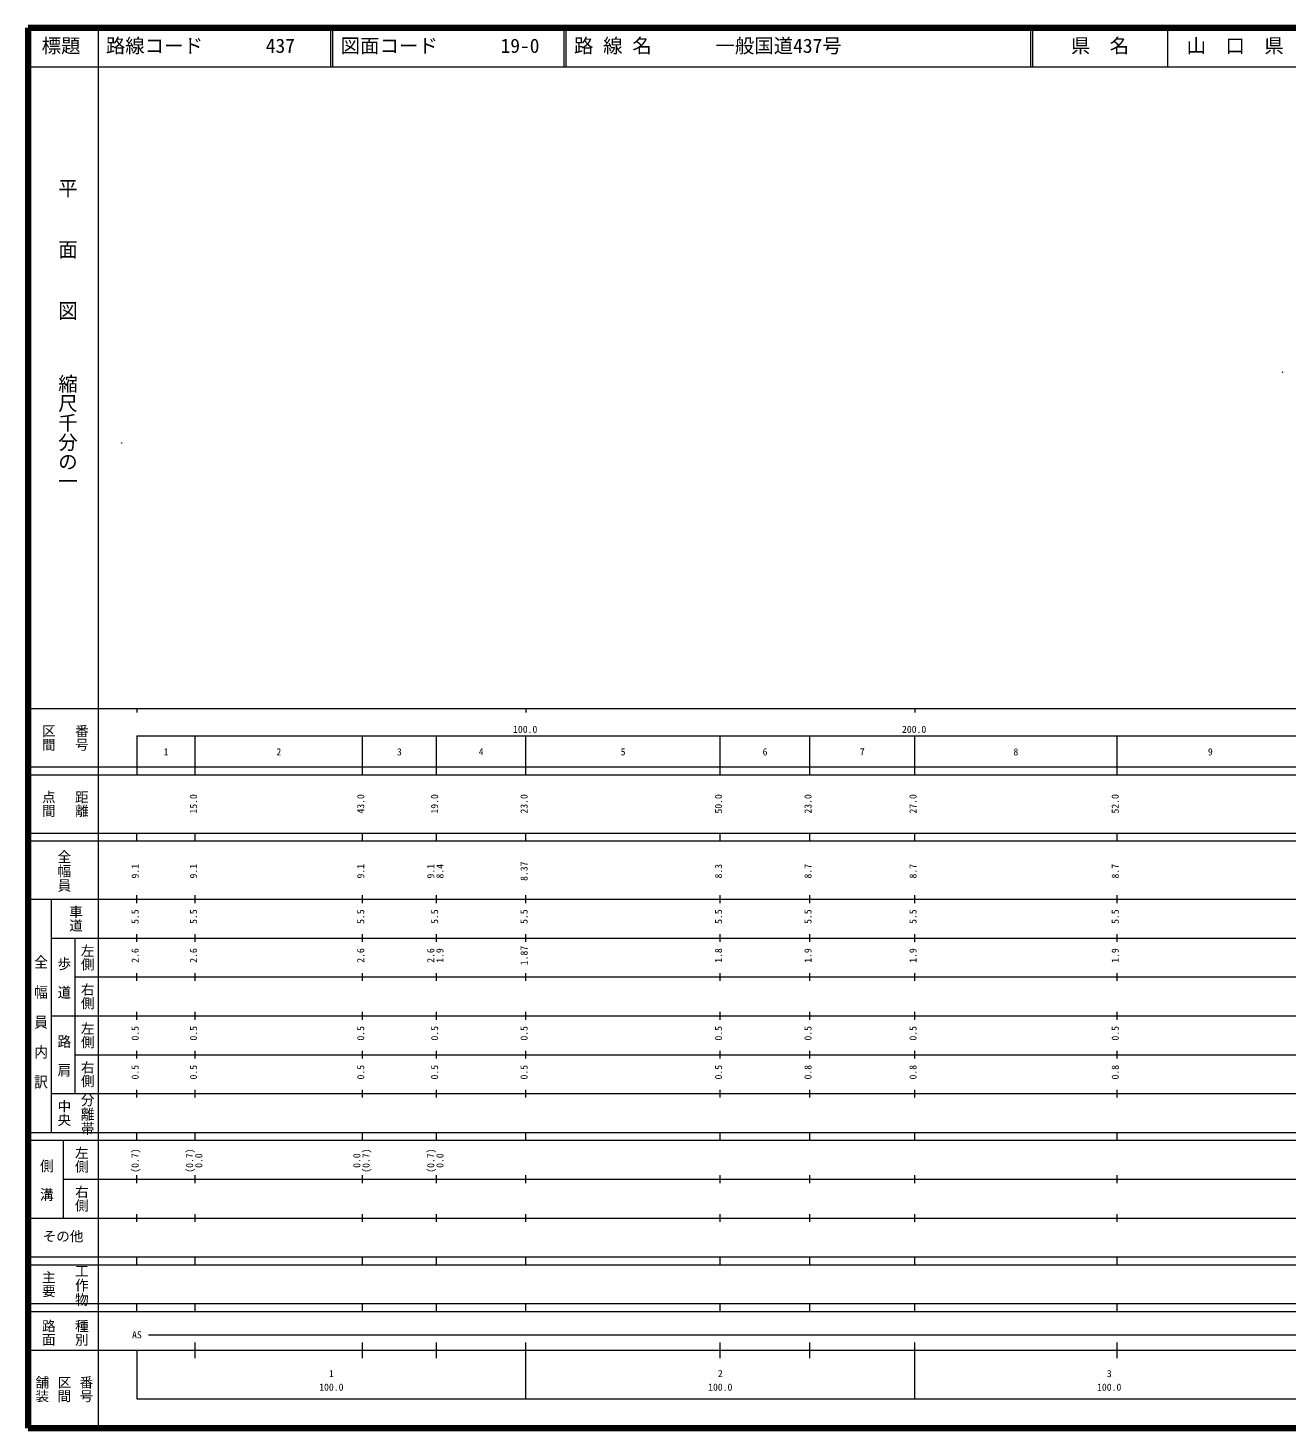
# Model space of a CAD drawing. Units: millimetres on the paper, with parts at other scales. Extents: x 40 to 680, y 20 to 380.
# Drawn here: x 40 to 363.7, y 20 to 380 of the extents above; entities that cross this region are included whole.
import ezdxf
from ezdxf.enums import TextEntityAlignment as Align

# ---------------------------------------------------------------- set-up
doc = ezdxf.new("R2010")
doc.units = ezdxf.units.MM
for name, color, linetype, lineweight in [('M-BMK-HTXT', 7, 'Continuous', 13), ('M-TTL', 2, 'Continuous', 140), ('M-TTL-BAND', 7, 'Continuous', 13), ('M-TTL-LINE', 7, 'Continuous', 13)]:
    doc.layers.add(name, color=color, linetype=linetype, lineweight=lineweight)
doc.layers.add('M-TTL-TXT', color=7, linetype='Continuous')
doc.styles.add('@ＭＳ ゴシック', font='')
doc.styles.add('ＭＳ ゴシック', font='')
doc.styles.get('@ＭＳ ゴシック').set_extended_font_data('@MS Gothic')
doc.styles.get('ＭＳ ゴシック').set_extended_font_data('MS Gothic')

msp = doc.modelspace()

# ---------------------------------------------------------------- linework, layer by layer
at = {"layer": 'M-BMK-HTXT'}
for centre, radius in [((362.519, 291.487), 0.0313), ((362.519, 291.487), 0.025), ((362.519, 291.487), 0.0188), ((362.519, 291.487), 0.0125), ((362.519, 291.487), 0.0063), ((64.091, 273.314), 0.0313), ((64.091, 273.314), 0.025), ((64.091, 273.314), 0.0188), ((64.091, 273.314), 0.0125), ((64.091, 273.314), 0.0063)]:
    msp.add_circle(centre, radius, dxfattribs=at)
at = {"layer": 'M-TTL'}
for p, q in [((40, 380), (40, 20)), ((680, 380), (40, 380)), ((40, 20), (680, 20))]:
    msp.add_line(p, q, dxfattribs=at)
at = {"layer": 'M-TTL-BAND'}
for p, q in [((58, 370), (58, 20)), ((40, 205), (579, 205)), ((68, 205), (68, 204)), ((168, 205), (168, 204)), ((268, 205), (268, 204)), ((68, 198), (579, 198)), ((68, 198), (68, 188)), ((83, 188), (83, 198)), ((126, 188), (126, 198)), ((145, 188), (145, 198)), ((168, 188), (168, 198)), ((218, 188), (218, 198)), ((241, 188), (241, 198)), ((268, 188), (268, 198)), ((320, 188), (320, 198)), ((40, 190), (579, 190)), ((40, 188), (579, 188)), ((40, 173), (579, 173)), ((68, 171), (68, 173)), ((83, 171), (83, 173)), ((126, 171), (126, 173)), ((145, 171), (145, 173)), ((168, 171), (168, 173)), ((218, 171), (218, 173)), ((241, 171), (241, 173)), ((268, 171), (268, 173)), ((320, 171), (320, 173)), ((40, 171), (579, 171)), ((40, 156), (579, 156)), ((46, 96), (46, 156)), ((68, 155), (68, 157)), ((83, 155), (83, 157)), ((126, 155), (126, 157)), ((145, 155), (145, 157)), ((168, 155), (168, 157)), ((218, 155), (218, 157)), ((241, 155), (241, 157)), ((268, 155), (268, 157)), ((320, 155), (320, 157)), ((46, 146), (579, 146)), ((52, 146), (52, 106)), ((68, 145), (68, 147)), ((83, 145), (83, 147)), ((126, 145), (126, 147)), ((145, 145), (145, 147)), ((168, 145), (168, 147)), ((218, 145), (218, 147)), ((241, 145), (241, 147)), ((268, 145), (268, 147)), ((320, 145), (320, 147)), ((68, 135), (68, 137)), ((83, 135), (83, 137)), ((126, 135), (126, 137)), ((145, 135), (145, 137)), ((168, 135), (168, 137)), ((218, 135), (218, 137)), ((241, 135), (241, 137)), ((268, 135), (268, 137)), ((320, 135), (320, 137)), ((52, 136), (579, 136)), ((46, 126), (579, 126)), ((68, 125), (68, 127)), ((83, 125), (83, 127)), ((126, 125), (126, 127)), ((145, 125), (145, 127)), ((168, 125), (168, 127)), ((218, 125), (218, 127)), ((241, 125), (241, 127)), ((268, 125), (268, 127)), ((320, 125), (320, 127)), ((52, 116), (579, 116)), ((68, 115), (68, 117)), ((83, 115), (83, 117)), ((126, 115), (126, 117)), ((145, 115), (145, 117)), ((168, 115), (168, 117)), ((218, 115), (218, 117)), ((241, 115), (241, 117)), ((268, 115), (268, 117)), ((320, 115), (320, 117)), ((46, 106), (579, 106)), ((68, 105), (68, 107)), ((83, 105), (83, 107)), ((126, 105), (126, 107)), ((145, 105), (145, 107)), ((168, 105), (168, 107)), ((218, 105), (218, 107)), ((241, 105), (241, 107)), ((268, 105), (268, 107)), ((320, 105), (320, 107)), ((40, 96), (579, 96)), ((40, 94), (579, 94)), ((49, 94), (49, 74)), ((68, 94), (68, 96)), ((83, 94), (83, 96)), ((126, 94), (126, 96)), ((145, 94), (145, 96)), ((168, 94), (168, 96)), ((218, 94), (218, 96)), ((241, 94), (241, 96)), ((268, 94), (268, 96)), ((320, 94), (320, 96)), ((49, 84), (579, 84)), ((68, 83), (68, 85)), ((83, 83), (83, 85)), ((126, 83), (126, 85)), ((145, 83), (145, 85)), ((168, 83), (168, 85)), ((218, 83), (218, 85)), ((241, 83), (241, 85)), ((268, 83), (268, 85)), ((320, 83), (320, 85)), ((40, 74), (579, 74)), ((68, 73), (68, 75)), ((83, 73), (83, 75)), ((126, 73), (126, 75)), ((145, 73), (145, 75)), ((168, 73), (168, 75)), ((218, 73), (218, 75)), ((241, 73), (241, 75)), ((268, 73), (268, 75)), ((320, 73), (320, 75)), ((40, 64), (579, 64)), ((40, 62), (579, 62)), ((68, 62), (68, 64)), ((83, 62), (83, 64)), ((126, 62), (126, 64)), ((145, 62), (145, 64)), ((168, 62), (168, 64)), ((218, 62), (218, 64)), ((241, 62), (241, 64)), ((268, 62), (268, 64)), ((320, 62), (320, 64)), ((40, 52), (579, 52)), ((68, 50), (68, 52)), ((83, 50), (83, 52)), ((126, 50), (126, 52)), ((145, 50), (145, 52)), ((168, 50), (168, 52)), ((218, 50), (218, 52)), ((241, 50), (241, 52)), ((268, 50), (268, 52)), ((320, 50), (320, 52)), ((40, 50), (579, 50)), ((71, 44), (565, 44)), ((40, 40), (579, 40)), ((68, 40), (68, 27.5)), ((83, 38), (83, 42)), ((126, 38), (126, 42)), ((145, 38), (145, 42)), ((168, 27.5), (168, 42)), ((218, 38), (218, 42)), ((241, 38), (241, 42)), ((268, 27.5), (268, 42)), ((320, 38), (320, 42)), ((68, 27.5), (579, 27.5))]:
    msp.add_line(p, q, dxfattribs=at)
at = {"layer": 'M-TTL-LINE'}
for p, q in [((58, 380), (58, 370)), ((117.75, 380), (117.75, 370)), ((118.25, 380), (118.25, 370)), ((177.75, 380), (177.75, 370)), ((178.25, 380), (178.25, 370)), ((297.75, 380), (297.75, 370)), ((298.25, 380), (298.25, 370)), ((333, 380), (333, 370)), ((40, 370), (680, 370))]:
    msp.add_line(p, q, dxfattribs=at)

# ---------------------------------------------------------------- texts
at = {"layer": 'M-TTL-BAND', "style": '@ＭＳ ゴシック'}
for s, height, width, p in [('平\u3000\u3000面\u3000\u3000図', 3.666, 1.05, (47.277, 341.475)), ('全幅員', 2.566, 1.05, (47.25, 168.75)), ('全\u3000幅\u3000員\u3000内\u3000訳', 2.566, 1.1, (41.25, 141.75)), ('歩\u3000道', 2.566, 1.05, (47.25, 141.25)), ('路\u3000肩', 2.566, 1.05, (47.25, 121.25)), ('分離帯', 2.566, 1.05, (53.25, 106.25)), ('側\u3000溝', 2.566, 1.05, (42.75, 89.25)), ('工作物', 2.566, 1.05, (51.75, 62.25))]:
    msp.add_text(s, height=height, rotation=270, dxfattribs=dict(at, width=width)).set_placement(p, align=Align.BOTTOM_LEFT)
at = {"layer": 'M-TTL-BAND'}
for s, height, rotation, style, p in [('縮尺千分の一', 3.666, 270, '@ＭＳ ゴシック', (47.277, 291.03)), ('区間', 2.566, 270, '@ＭＳ ゴシック', (43.25, 201)), ('番号', 2.566, 270, '@ＭＳ ゴシック', (51.75, 201)), ('点間', 2.566, 270, '@ＭＳ ゴシック', (43.25, 184)), ('距離', 2.566, 270, '@ＭＳ ゴシック', (51.75, 184)), ('15.0', 1.833, 90, 'ＭＳ ゴシック', (84, 178)), ('43.0', 1.833, 90, 'ＭＳ ゴシック', (127, 178)), ('19.0', 1.833, 90, 'ＭＳ ゴシック', (146, 178)), ('23.0', 1.833, 90, 'ＭＳ ゴシック', (169, 178)), ('50.0', 1.833, 90, 'ＭＳ ゴシック', (219, 178)), ('23.0', 1.833, 90, 'ＭＳ ゴシック', (242, 178)), ('27.0', 1.833, 90, 'ＭＳ ゴシック', (269, 178)), ('52.0', 1.833, 90, 'ＭＳ ゴシック', (321, 178)), ('9.1', 1.833, 90, 'ＭＳ ゴシック', (69, 161.299)), ('9.1', 1.833, 90, 'ＭＳ ゴシック', (84, 161.299)), ('9.1', 1.833, 90, 'ＭＳ ゴシック', (127, 161.299)), ('9.1', 1.833, 90, 'ＭＳ ゴシック', (145, 161.299)), ('8.4', 1.833, 90, 'ＭＳ ゴシック', (147.37, 161.299)), ('8.37', 1.833, 90, 'ＭＳ ゴシック', (169, 160.674)), ('8.3', 1.833, 90, 'ＭＳ ゴシック', (219, 161.299)), ('8.7', 1.833, 90, 'ＭＳ ゴシック', (242, 161.299)), ('8.7', 1.833, 90, 'ＭＳ ゴシック', (269, 161.299)), ('8.7', 1.833, 90, 'ＭＳ ゴシック', (321, 161.299)), ('車道', 2.566, 270, '@ＭＳ ゴシック', (50.25, 154.5)), ('5.5', 1.833, 90, 'ＭＳ ゴシック', (69, 149.625)), ('5.5', 1.833, 90, 'ＭＳ ゴシック', (84, 149.625)), ('5.5', 1.833, 90, 'ＭＳ ゴシック', (127, 149.625)), ('5.5', 1.833, 90, 'ＭＳ ゴシック', (146, 149.625)), ('5.5', 1.833, 90, 'ＭＳ ゴシック', (169, 149.625)), ('5.5', 1.833, 90, 'ＭＳ ゴシック', (219, 149.625)), ('5.5', 1.833, 90, 'ＭＳ ゴシック', (242, 149.625)), ('5.5', 1.833, 90, 'ＭＳ ゴシック', (269, 149.625)), ('5.5', 1.833, 90, 'ＭＳ ゴシック', (321, 149.625)), ('左側', 2.566, 270, '@ＭＳ ゴシック', (53.25, 144.5)), ('2.6', 1.833, 90, 'ＭＳ ゴシック', (69, 139.625)), ('2.6', 1.833, 90, 'ＭＳ ゴシック', (84, 139.625)), ('2.6', 1.833, 90, 'ＭＳ ゴシック', (127, 139.625)), ('2.6', 1.833, 90, 'ＭＳ ゴシック', (145, 139.625)), ('1.9', 1.833, 90, 'ＭＳ ゴシック', (147.37, 139.625)), ('1.87', 1.833, 90, 'ＭＳ ゴシック', (169, 139)), ('1.8', 1.833, 90, 'ＭＳ ゴシック', (219, 139.625)), ('1.9', 1.833, 90, 'ＭＳ ゴシック', (242, 139.625)), ('1.9', 1.833, 90, 'ＭＳ ゴシック', (269, 139.625)), ('1.9', 1.833, 90, 'ＭＳ ゴシック', (321, 139.625)), ('右側', 2.566, 270, '@ＭＳ ゴシック', (53.25, 134.5)), ('左側', 2.566, 270, '@ＭＳ ゴシック', (53.25, 124.5)), ('0.5', 1.833, 90, 'ＭＳ ゴシック', (69, 119.625)), ('0.5', 1.833, 90, 'ＭＳ ゴシック', (84, 119.625)), ('0.5', 1.833, 90, 'ＭＳ ゴシック', (127, 119.625)), ('0.5', 1.833, 90, 'ＭＳ ゴシック', (146, 119.625)), ('0.5', 1.833, 90, 'ＭＳ ゴシック', (169, 119.625)), ('0.5', 1.833, 90, 'ＭＳ ゴシック', (219, 119.625)), ('0.5', 1.833, 90, 'ＭＳ ゴシック', (242, 119.625)), ('0.5', 1.833, 90, 'ＭＳ ゴシック', (269, 119.625)), ('0.5', 1.833, 90, 'ＭＳ ゴシック', (321, 119.625)), ('右側', 2.566, 270, '@ＭＳ ゴシック', (53.25, 114.5)), ('0.5', 1.833, 90, 'ＭＳ ゴシック', (69, 109.625)), ('0.5', 1.833, 90, 'ＭＳ ゴシック', (84, 109.625)), ('0.5', 1.833, 90, 'ＭＳ ゴシック', (127, 109.625)), ('0.5', 1.833, 90, 'ＭＳ ゴシック', (146, 109.625)), ('0.5', 1.833, 90, 'ＭＳ ゴシック', (169, 109.625)), ('0.5', 1.833, 90, 'ＭＳ ゴシック', (219, 109.625)), ('0.8', 1.833, 90, 'ＭＳ ゴシック', (242, 109.625)), ('0.8', 1.833, 90, 'ＭＳ ゴシック', (269, 109.625)), ('0.8', 1.833, 90, 'ＭＳ ゴシック', (321, 109.625)), ('中央', 2.566, 270, '@ＭＳ ゴシック', (47.25, 104.5)), ('左側', 2.566, 270, '@ＭＳ ゴシック', (51.75, 92.5)), ('(0.7)', 1.833, 90, 'ＭＳ ゴシック', (69, 85.639)), ('(0.7)', 1.833, 90, 'ＭＳ ゴシック', (83, 85.639)), ('0.0', 1.833, 90, 'ＭＳ ゴシック', (85.37, 86.889)), ('0.0', 1.833, 90, 'ＭＳ ゴシック', (126, 86.889)), ('(0.7)', 1.833, 90, 'ＭＳ ゴシック', (128.37, 85.639)), ('(0.7)', 1.833, 90, 'ＭＳ ゴシック', (145, 85.639)), ('0.0', 1.833, 90, 'ＭＳ ゴシック', (147.37, 86.889)), ('右側', 2.566, 270, '@ＭＳ ゴシック', (51.75, 82.5)), ('主要', 2.566, 270, '@ＭＳ ゴシック', (43.25, 60.5)), ('路面', 2.566, 270, '@ＭＳ ゴシック', (43.25, 48)), ('種別', 2.566, 270, '@ＭＳ ゴシック', (51.75, 48)), ('舗装', 2.566, 270, '@ＭＳ ゴシック', (41.583, 33.5)), ('区間', 2.566, 270, '@ＭＳ ゴシック', (47.25, 33.5)), ('番号', 2.566, 270, '@ＭＳ ゴシック', (52.917, 33.5))]:
    msp.add_text(s, height=height, rotation=rotation, dxfattribs=dict(at, style=style)).set_placement(p, align=Align.BOTTOM_LEFT)
at = {"layer": 'M-TTL-BAND', "style": 'ＭＳ ゴシック'}
for s, height, p in [('100.0', 1.833, (164.719, 198.195)), ('200.0', 1.833, (264.719, 198.195)), ('1', 1.833, (74.875, 192.405)), ('2', 1.833, (103.875, 192.405)), ('3', 1.833, (134.875, 192.405)), ('4', 1.833, (155.875, 192.405)), ('5', 1.833, (192.375, 192.405)), ('6', 1.833, (228.875, 192.405)), ('7', 1.833, (253.875, 192.405)), ('8', 1.833, (293.375, 192.405)), ('9', 1.833, (343.375, 192.405)), ('その他', 2.566, (43.75, 67.25)), ('AS', 1.833, (66.75, 42.5)), ('1', 1.833, (117.375, 32.523)), ('2', 1.833, (217.375, 32.523)), ('3', 1.833, (317.375, 32.523)), ('100.0', 1.833, (114.875, 29.033)), ('100.0', 1.833, (214.875, 29.033)), ('100.0', 1.833, (314.875, 29.033))]:
    msp.add_text(s, height=height, dxfattribs=at).set_placement(p, align=Align.BOTTOM_LEFT)
at = {"layer": 'M-TTL-TXT', "style": 'ＭＳ ゴシック'}
for s, p in [('標題', (43.5, 372.5)), ('路線コード', (60, 372.5)), ('437', (101.142, 372.5)), ('図面コード', (120.38, 372.5)), ('19-0', (161.521, 372.5)), ('路 線 名', (180.38, 372.5)), ('一般国道437号', (216.734, 372.5)), ('県\u3000名', (308.125, 372.5)), ('山\u3000口\u3000県', (337.875, 372.5))]:
    msp.add_text(s, height=3.666, dxfattribs=at).set_placement(p, align=Align.BOTTOM_LEFT)

doc.saveas('drawing.dxf')
